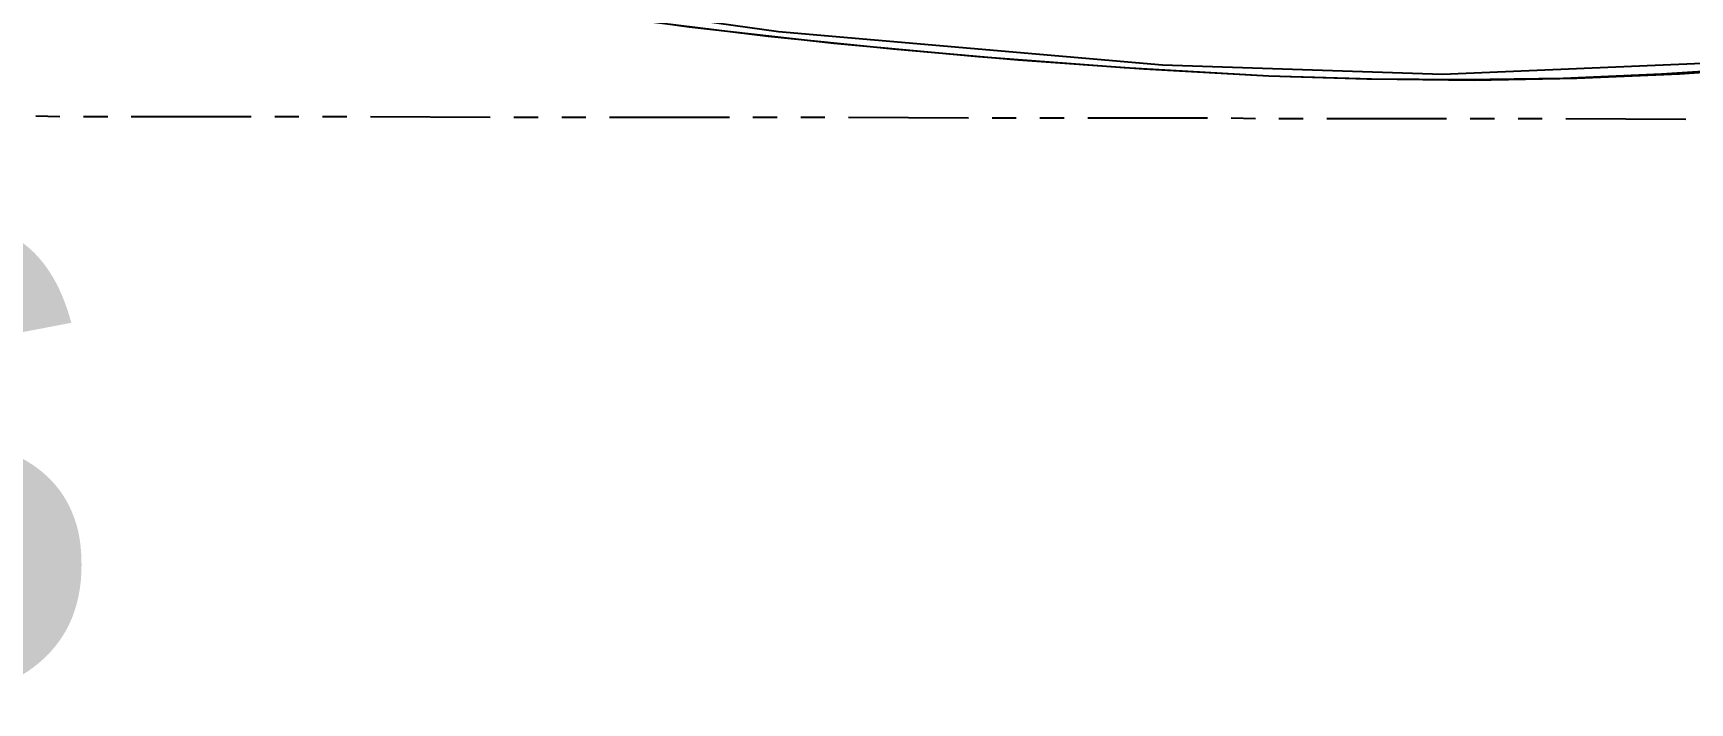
# Model space of a CAD drawing. Header units: feet. Extents: x -84 to 198, y -22 to 181.
# Drawn here: x 34.65 to 69.3, y -5.47 to 8.54 of the extents above; entities that cross this region are included whole.
import ezdxf
from ezdxf.enums import TextEntityAlignment as Align

# ---------------------------------------------------------------- set-up
doc = ezdxf.new("R2010")
doc.units = ezdxf.units.FT
for name, color, linetype in [('A-AREA-UNIDAD', 30, 'CONTINUOUS'), ('A-LINEA', 7, 'CONTINUOUS'), ('A-TEXTO-PDF', 3, 'CONTINUOUS')]:
    doc.layers.add(name, color=color, linetype=linetype)

msp = doc.modelspace()

# ---------------------------------------------------------------- linework, layer by layer
at = {"layer": 'A-AREA-UNIDAD'}
msp.add_lwpolyline([(21.472, 40.1956), (24.56, 34.72), (27.36, 30.3289), (32.288, 23.7156), (35.072, 20.48), (39.76, 15.84), (39.76, 15.2), (40.832, 13.6356), (42.56, 10.4889), (43.552, 9.7956), (45.2, 9.28), (50.24, 8.5689), (58.272, 7.8756), (64.128, 7.68), (70.88, 7.9644)], dxfattribs=at)
at = {"layer": 'A-LINEA'}
for p, q in [((34.7067, 6.8044), (35.2133, 6.7911)), ((35.7067, 6.7911), (36.2133, 6.7911)), ((36.7067, 6.7911), (39.2133, 6.7911)), ((39.7067, 6.7911), (40.2133, 6.7911)), ((40.7067, 6.7911), (41.2133, 6.7911)), ((41.7067, 6.7911), (44.2133, 6.7778)), ((44.7067, 6.7778), (45.2133, 6.7778)), ((45.7067, 6.7778), (46.2133, 6.7778)), ((46.7067, 6.7778), (49.2133, 6.7778)), ((49.7067, 6.7778), (50.2133, 6.7778)), ((50.7067, 6.7778), (51.2133, 6.7778)), ((51.7067, 6.7778), (54.2133, 6.7644)), ((54.7067, 6.7644), (55.2133, 6.7644)), ((55.7067, 6.7644), (56.2133, 6.7644)), ((56.7067, 6.7644), (59.2133, 6.7644)), ((59.7067, 6.7644), (60.2133, 6.7511)), ((60.7067, 6.7511), (61.2133, 6.7511)), ((61.7067, 6.7511), (64.2133, 6.7511)), ((64.7067, 6.7511), (65.2133, 6.7511)), ((65.7067, 6.7511), (66.2133, 6.7511)), ((66.7067, 6.7511), (69.2133, 6.7378))]:
    msp.add_line(p, q, dxfattribs=at)
for points in [[(34.6267, 11.0578), (34.9467, 10.9644), (35.2533, 10.8844), (35.5733, 10.8178), (35.88, 10.7511), (36.1867, 10.6844), (36.36, 10.6444), (39.3467, 10.0578), (42.3467, 9.5378), (45.36, 9.0844), (48.3733, 8.6711), (51.4, 8.3244), (54.4267, 8.0444), (57.4667, 7.8178), (60.4933, 7.6444), (62.64, 7.5778), (64.7867, 7.5511), (66.9333, 7.5911), (69.08, 7.6844), (71.2267, 7.8311)], [(47.4133, 8.7911), (50.0267, 8.4711), (52.64, 8.2044), (55.2533, 7.9778), (57.88, 7.7911), (60.4933, 7.6444), (62.5467, 7.5778), (64.6, 7.5644), (66.6533, 7.5911), (68.7067, 7.6844), (70.76, 7.8178)], [(47.4133, 8.7911), (50.0267, 8.4711), (52.64, 8.2044), (55.2533, 7.9778), (57.88, 7.7911), (60.4933, 7.6444), (62.5467, 7.5778), (64.6, 7.5644), (66.6533, 7.5911), (68.7067, 7.6844), (70.76, 7.8178)], [(60.4933, 7.6444), (62.5867, 7.5778), (64.6933, 7.5644), (66.7867, 7.5911), (68.88, 7.6844), (70.9733, 7.8311)]]:
    msp.add_lwpolyline(points, dxfattribs=at)

# ---------------------------------------------------------------- texts
at = {"layer": 'A-TEXTO-PDF'}
msp.add_text('KCABTES', height=9.944, dxfattribs=at).set_placement((5.2398, -5.327), align=Align.CENTER)

doc.saveas('drawing.dxf')
